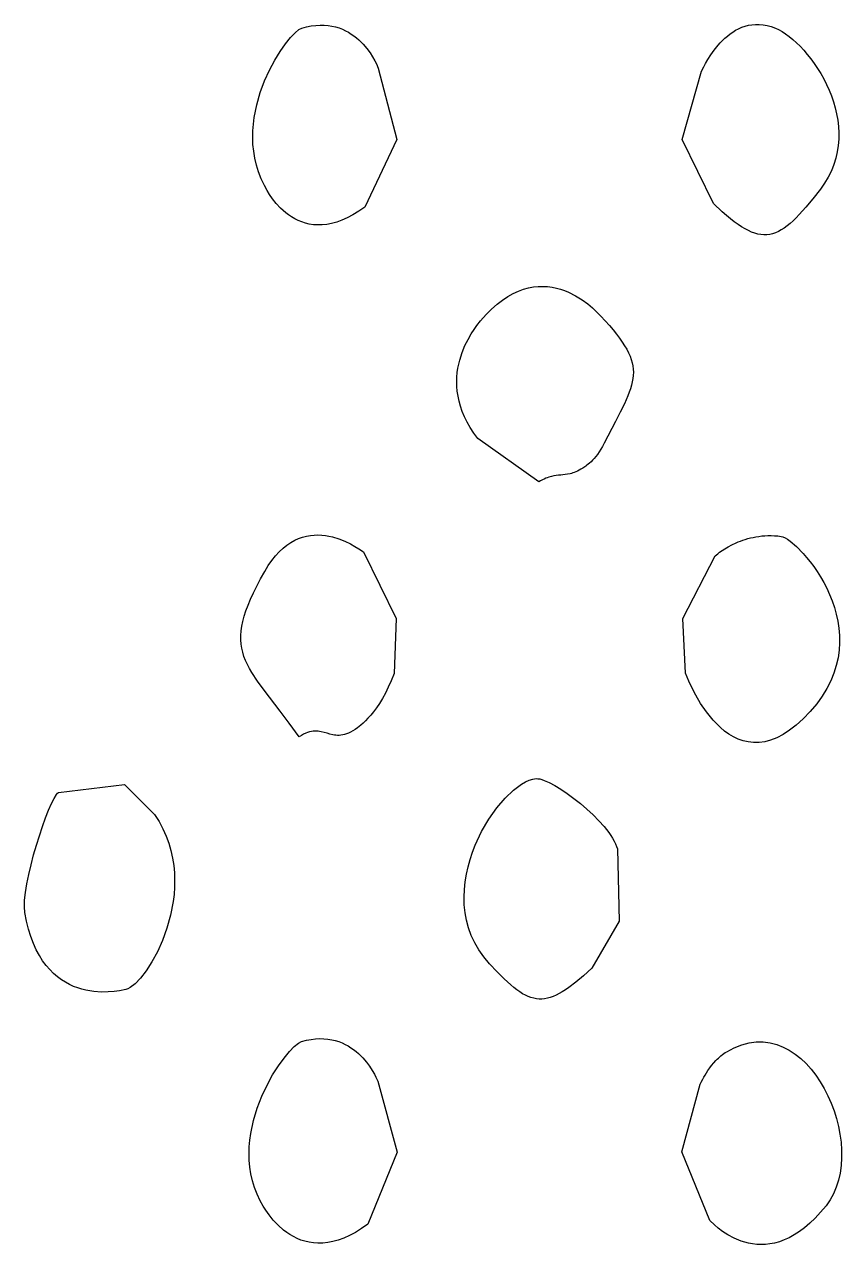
# Model space of a CAD drawing. Header units: millimetres. Extents: x 73 to 173, y -160 to -92.
# Drawn here: x 159.262 to 159.93, y -140.313 to -139.316 of the extents above; entities that cross this region are included whole.
import ezdxf

# ---------------------------------------------------------------- set-up
doc = ezdxf.new("R2010")
doc.units = ezdxf.units.MM
doc.layers.add('F.Silkscreen', color=41, linetype='CONTINUOUS', true_color=0xf2eda1)

msp = doc.modelspace()

# ---------------------------------------------------------------- linework, layer by layer
at = {"layer": 'F.Silkscreen', "linetype": 'CONTINUOUS'}
for p, q in [((159.488708, -139.318807), (159.492687, -139.317786)), ((159.492687, -139.317786), (159.496519, -139.317055)), ((159.496519, -139.317055), (159.500193, -139.316589)), ((159.500193, -139.316589), (159.503729, -139.316407)), ((159.503729, -139.316407), (159.507119, -139.316451)), ((159.507119, -139.316451), (159.510366, -139.316735)), ((159.510366, -139.316735), (159.513468, -139.317216)), ((159.513468, -139.317216), (159.516434, -139.317904)), ((159.848225, -139.318218), (159.850879, -139.317294)), ((159.850879, -139.317294), (159.853646, -139.316567)), ((159.853646, -139.316567), (159.856481, -139.316075)), ((159.856481, -139.316075), (159.859434, -139.315826)), ((159.859434, -139.315826), (159.862486, -139.315831)), ((159.862486, -139.315831), (159.865632, -139.316122)), ((159.865632, -139.316122), (159.868876, -139.316709)), ((159.868876, -139.316709), (159.872211, -139.317617)), ((159.872211, -139.317617), (159.875656, -139.318857)), ((159.475571, -139.331789), (159.479679, -139.32666)), ((159.479679, -139.32666), (159.483361, -139.322721)), ((159.483361, -139.322721), (159.486429, -139.320071)), ((159.486429, -139.320071), (159.488708, -139.318807)), ((159.516434, -139.317904), (159.519256, -139.318759)), ((159.519256, -139.318759), (159.521955, -139.319786)), ((159.521955, -139.319786), (159.524515, -139.320968)), ((159.524515, -139.320968), (159.52695, -139.322264)), ((159.52695, -139.322264), (159.529248, -139.32369)), ((159.529248, -139.32369), (159.531428, -139.325216)), ((159.531428, -139.325216), (159.53347, -139.326825)), ((159.53347, -139.326825), (159.535402, -139.328495)), ((159.832468, -139.328942), (159.834414, -139.327085)), ((159.834414, -139.327085), (159.836472, -139.32531)), ((159.836472, -139.32531), (159.838615, -139.32363)), ((159.838615, -139.32363), (159.840869, -139.32206)), ((159.840869, -139.32206), (159.843223, -139.320621)), ((159.843223, -139.320621), (159.845671, -139.319338)), ((159.845671, -139.319338), (159.848225, -139.318218)), ((159.875656, -139.318857), (159.878338, -139.320094)), ((159.878338, -139.320094), (159.88112, -139.321646)), ((159.88112, -139.321646), (159.883998, -139.323501)), ((159.883998, -139.323501), (159.886918, -139.325655)), ((159.886918, -139.325655), (159.889889, -139.328089)), ((159.471216, -139.337993), (159.475571, -139.331789)), ((159.535402, -139.328495), (159.538902, -139.331982)), ((159.538902, -139.331982), (159.541938, -139.335549)), ((159.541938, -139.335549), (159.544523, -139.339064)), ((159.822946, -139.340682), (159.825697, -139.336774)), ((159.825697, -139.336774), (159.828882, -139.332818)), ((159.828882, -139.332818), (159.830624, -139.330855)), ((159.830624, -139.330855), (159.832468, -139.328942)), ((159.889889, -139.328089), (159.89288, -139.330778)), ((159.89288, -139.330778), (159.895881, -139.333737)), ((159.895881, -139.333737), (159.89884, -139.33693)), ((159.89884, -139.33693), (159.901775, -139.340345)), ((159.462464, -139.353216), (159.466784, -139.345163)), ((159.466784, -139.345163), (159.471216, -139.337993)), ((159.544523, -139.339064), (159.546678, -139.342412)), ((159.546678, -139.342412), (159.548424, -139.34545)), ((159.548424, -139.34545), (159.549761, -139.348062)), ((159.817163, -139.350563), (159.818671, -139.347721)), ((159.818671, -139.347721), (159.820598, -139.34438)), ((159.820598, -139.34438), (159.822946, -139.340682)), ((159.901775, -139.340345), (159.904649, -139.343966)), ((159.904649, -139.343966), (159.90744, -139.3478)), ((159.458444, -139.362026), (159.462464, -139.353216)), ((159.549761, -139.348062), (159.551315, -139.351467)), ((159.551315, -139.351467), (159.566362, -139.4098)), ((159.79951, -139.409849), (159.815429, -139.354153)), ((159.815429, -139.354153), (159.817163, -139.350563)), ((159.90744, -139.3478), (159.910133, -139.351811)), ((159.910133, -139.351811), (159.912705, -139.355997)), ((159.912705, -139.355997), (159.915142, -139.36034)), ((159.454879, -139.371502), (159.458444, -139.362026)), ((159.915142, -139.36034), (159.917424, -139.364838)), ((159.917424, -139.364838), (159.919524, -139.369456)), ((159.451973, -139.381526), (159.454879, -139.371502)), ((159.919524, -139.369456), (159.921421, -139.3742)), ((159.921421, -139.3742), (159.923096, -139.379043)), ((159.449896, -139.392007), (159.451973, -139.381526)), ((159.923096, -139.379043), (159.924534, -139.383985)), ((159.924534, -139.383985), (159.925719, -139.389001)), ((159.448821, -139.402842), (159.449231, -139.39739)), ((159.449231, -139.39739), (159.449896, -139.392007)), ((159.925719, -139.389001), (159.926627, -139.39408)), ((159.926627, -139.39408), (159.927229, -139.399214)), ((159.448721, -139.408349), (159.448821, -139.402842)), ((159.927229, -139.399214), (159.927508, -139.404383)), ((159.927508, -139.404383), (159.927448, -139.409581)), ((159.44894, -139.413909), (159.448721, -139.408349)), ((159.449501, -139.419498), (159.44894, -139.413909)), ((159.566362, -139.4098), (159.540212, -139.4651)), ((159.825117, -139.462089), (159.79951, -139.409849)), ((159.92704, -139.414776), (159.926248, -139.419988)), ((159.927448, -139.409581), (159.92704, -139.414776)), ((159.45043, -139.425116), (159.449501, -139.419498)), ((159.451743, -139.430739), (159.45043, -139.425116)), ((159.925056, -139.425173), (159.923438, -139.430328)), ((159.926248, -139.419988), (159.925056, -139.425173)), ((159.453464, -139.43636), (159.451743, -139.430739)), ((159.455626, -139.441961), (159.453464, -139.43636)), ((159.921396, -139.435441), (159.918883, -139.440499)), ((159.923438, -139.430328), (159.921396, -139.435441)), ((159.458229, -139.447534), (159.455626, -139.441961)), ((159.915891, -139.445487), (159.912416, -139.450406)), ((159.918883, -139.440499), (159.915891, -139.445487)), ((159.460459, -139.45158), (159.458229, -139.447534)), ((159.462383, -139.45468), (159.460459, -139.45158)), ((159.464871, -139.45824), (159.462383, -139.45468)), ((159.912416, -139.450406), (159.906287, -139.458216)), ((159.467909, -139.462054), (159.464871, -139.45824)), ((159.471521, -139.465934), (159.467909, -139.462054)), ((159.475706, -139.46967), (159.471521, -139.465934)), ((159.540212, -139.4651), (159.535311, -139.468488)), ((159.832323, -139.468858), (159.825117, -139.462089)), ((159.900575, -139.465137), (159.895207, -139.471166)), ((159.906287, -139.458216), (159.900575, -139.465137)), ((159.478012, -139.471443), (159.475706, -139.46967)), ((159.480477, -139.473097), (159.478012, -139.471443)), ((159.48307, -139.474624), (159.480477, -139.473097)), ((159.485821, -139.475987), (159.48307, -139.474624)), ((159.488722, -139.477178), (159.485821, -139.475987)), ((159.491757, -139.478163), (159.488722, -139.477178)), ((159.517315, -139.477266), (159.513207, -139.478398)), ((159.521579, -139.475729), (159.517315, -139.477266)), ((159.526005, -139.473777), (159.521579, -139.475729)), ((159.530579, -139.471371), (159.526005, -139.473777)), ((159.535311, -139.468488), (159.530579, -139.471371)), ((159.83572, -139.471846), (159.832323, -139.468858)), ((159.838984, -139.474564), (159.83572, -139.471846)), ((159.842122, -139.47704), (159.838984, -139.474564)), ((159.84515, -139.479239), (159.842122, -139.47704)), ((159.890109, -139.47627), (159.887651, -139.47848)), ((159.892631, -139.473829), (159.890109, -139.47627)), ((159.895207, -139.471166), (159.892631, -139.473829)), ((159.494955, -139.47892), (159.491757, -139.478163)), ((159.4983, -139.47942), (159.494955, -139.47892)), ((159.501804, -139.479647), (159.4983, -139.47942)), ((159.505446, -139.479564), (159.501804, -139.479647)), ((159.509253, -139.479155), (159.505446, -139.479564)), ((159.513207, -139.478398), (159.509253, -139.479155)), ((159.848068, -139.481193), (159.84515, -139.479239)), ((159.850898, -139.482886), (159.848068, -139.481193)), ((159.853646, -139.484319), (159.850898, -139.482886)), ((159.856295, -139.485503), (159.853646, -139.484319)), ((159.858888, -139.486431), (159.856295, -139.485503)), ((159.861411, -139.487106), (159.858888, -139.486431)), ((159.863892, -139.487541), (159.861411, -139.487106)), ((159.87343, -139.486807), (159.871087, -139.487357)), ((159.875785, -139.486013), (159.87343, -139.486807)), ((159.878117, -139.484974), (159.875785, -139.486013)), ((159.880466, -139.483713), (159.878117, -139.484974)), ((159.882828, -139.482207), (159.880466, -139.483713)), ((159.885213, -139.480462), (159.882828, -139.482207)), ((159.887651, -139.47848), (159.885213, -139.480462)), ((159.866319, -139.487718), (159.863892, -139.487541)), ((159.868715, -139.487665), (159.866319, -139.487718)), ((159.871087, -139.487357), (159.868715, -139.487665)), ((159.657161, -139.538105), (159.661478, -139.535685)), ((159.661478, -139.535685), (159.665743, -139.533722)), ((159.665743, -139.533722), (159.669931, -139.532188)), ((159.669931, -139.532188), (159.674043, -139.531063)), ((159.674043, -139.531063), (159.678073, -139.530308)), ((159.678073, -139.530308), (159.682017, -139.529907)), ((159.682017, -139.529907), (159.685865, -139.529833)), ((159.685865, -139.529833), (159.689625, -139.53005)), ((159.689625, -139.53005), (159.693263, -139.53053)), ((159.693263, -139.53053), (159.696793, -139.531246)), ((159.696793, -139.531246), (159.700197, -139.532188)), ((159.700197, -139.532188), (159.703486, -139.533317)), ((159.703486, -139.533317), (159.706635, -139.534598)), ((159.706635, -139.534598), (159.712508, -139.537535)), ((159.6439, -139.548403), (159.648362, -139.544436)), ((159.648362, -139.544436), (159.652784, -139.541023)), ((159.652784, -139.541023), (159.657161, -139.538105)), ((159.712508, -139.537535), (159.717776, -139.540785)), ((159.717776, -139.540785), (159.72237, -139.544138)), ((159.72237, -139.544138), (159.726268, -139.547351)), ((159.634858, -139.558043), (159.639384, -139.552922)), ((159.639384, -139.552922), (159.6439, -139.548403)), ((159.726268, -139.547351), (159.729397, -139.55023)), ((159.729397, -139.55023), (159.73315, -139.554098)), ((159.73315, -139.554098), (159.740082, -139.56184)), ((159.627159, -139.568709), (159.629616, -139.564931)), ((159.629616, -139.564931), (159.631809, -139.561867)), ((159.631809, -139.561867), (159.634858, -139.558043)), ((159.740082, -139.56184), (159.743117, -139.565431)), ((159.743117, -139.565431), (159.745871, -139.56886)), ((159.622086, -139.578217), (159.624598, -139.57315)), ((159.624598, -139.57315), (159.627159, -139.568709)), ((159.745871, -139.56886), (159.748354, -139.572141)), ((159.748354, -139.572141), (159.750571, -139.575288)), ((159.750571, -139.575288), (159.752527, -139.578315)), ((159.617817, -139.590067), (159.619774, -139.58387)), ((159.619774, -139.58387), (159.622086, -139.578217)), ((159.752527, -139.578315), (159.754243, -139.581237)), ((159.754243, -139.581237), (159.755699, -139.584068)), ((159.755699, -139.584068), (159.75692, -139.58681)), ((159.75692, -139.58681), (159.757911, -139.589511)), ((159.615844, -139.60029), (159.616342, -139.596761)), ((159.616342, -139.596761), (159.617817, -139.590067)), ((159.757911, -139.589511), (159.758671, -139.59216)), ((159.758671, -139.59216), (159.759205, -139.594778)), ((159.759205, -139.594778), (159.759535, -139.597377)), ((159.615407, -139.607655), (159.615515, -139.603928)), ((159.615515, -139.603928), (159.615844, -139.60029)), ((159.759284, -139.605217), (159.75881, -139.607886)), ((159.759566, -139.602583), (159.759284, -139.605217)), ((159.759535, -139.597377), (159.759645, -139.599969)), ((159.759645, -139.599969), (159.759566, -139.602583)), ((159.6155, -139.611497), (159.615407, -139.607655)), ((159.615835, -139.615424), (159.6155, -139.611497)), ((159.616422, -139.619446), (159.615835, -139.615424)), ((159.756329, -139.616326), (159.755159, -139.619314)), ((159.757324, -139.613431), (159.756329, -139.616326)), ((159.75816, -139.610628), (159.757324, -139.613431)), ((159.75881, -139.607886), (159.75816, -139.610628)), ((159.617281, -139.62354), (159.616422, -139.619446)), ((159.618431, -139.627725), (159.617281, -139.62354)), ((159.75236, -139.625658), (159.748983, -139.632576)), ((159.755159, -139.619314), (159.75236, -139.625658)), ((159.619904, -139.631984), (159.618431, -139.627725)), ((159.621701, -139.636287), (159.619904, -139.631984)), ((159.62385, -139.640673), (159.621701, -139.636287)), ((159.748983, -139.632576), (159.745081, -139.640203)), ((159.626366, -139.645116), (159.62385, -139.640673)), ((159.629268, -139.649612), (159.626366, -139.645116)), ((159.745081, -139.640203), (159.735872, -139.657991)), ((159.632567, -139.65415), (159.629268, -139.649612)), ((159.682433, -139.689496), (159.632567, -139.65415)), ((159.731722, -139.665069), (159.730332, -139.667035)), ((159.733111, -139.662918), (159.731722, -139.665069)), ((159.734513, -139.660557), (159.733111, -139.662918)), ((159.735872, -139.657991), (159.734513, -139.660557)), ((159.721745, -139.675999), (159.720817, -139.676696)), ((159.722768, -139.67517), (159.721745, -139.675999)), ((159.723883, -139.674208), (159.722768, -139.67517)), ((159.725062, -139.6731), (159.723883, -139.674208)), ((159.726317, -139.671834), (159.725062, -139.6731)), ((159.727616, -139.670412), (159.726317, -139.671834)), ((159.728959, -139.668806), (159.727616, -139.670412)), ((159.730332, -139.667035), (159.728959, -139.668806)), ((159.688063, -139.686609), (159.686759, -139.687187)), ((159.689304, -139.686109), (159.688063, -139.686609)), ((159.690491, -139.685671), (159.689304, -139.686109)), ((159.691616, -139.685313), (159.690491, -139.685671)), ((159.692705, -139.68502), (159.691616, -139.685313)), ((159.694755, -139.684565), (159.692705, -139.68502)), ((159.696677, -139.684275), (159.694755, -139.684565)), ((159.698522, -139.684086), (159.696677, -139.684275)), ((159.700325, -139.683958), (159.698522, -139.684086)), ((159.702135, -139.683821), (159.700325, -139.683958)), ((159.703987, -139.683631), (159.702135, -139.683821)), ((159.705913, -139.683339), (159.703987, -139.683631)), ((159.707971, -139.682878), (159.705913, -139.683339)), ((159.709066, -139.682567), (159.707971, -139.682878)), ((159.7102, -139.682201), (159.709066, -139.682567)), ((159.711388, -139.681772), (159.7102, -139.682201)), ((159.712634, -139.681258), (159.711388, -139.681772)), ((159.713945, -139.680671), (159.712634, -139.681258)), ((159.715324, -139.679987), (159.713945, -139.680671)), ((159.716776, -139.67922), (159.715324, -139.679987)), ((159.718302, -139.678346), (159.716776, -139.67922)), ((159.719295, -139.677741), (159.718302, -139.678346)), ((159.720817, -139.676696), (159.719295, -139.677741)), ((159.68394, -139.688631), (159.682433, -139.689496)), ((159.685379, -139.687857), (159.68394, -139.688631)), ((159.686759, -139.687187), (159.685379, -139.687857)), ((159.483019, -139.737224), (159.486226, -139.73578)), ((159.486226, -139.73578), (159.489438, -139.734648)), ((159.489438, -139.734648), (159.492615, -139.733812)), ((159.492615, -139.733812), (159.495799, -139.733245)), ((159.495799, -139.733245), (159.498938, -139.732945)), ((159.498938, -139.732945), (159.502039, -139.732867)), ((159.502039, -139.732867), (159.505086, -139.732998)), ((159.505086, -139.732998), (159.508062, -139.733316)), ((159.508062, -139.733316), (159.510972, -139.7338)), ((159.510972, -139.7338), (159.513807, -139.734436)), ((159.513807, -139.734436), (159.519173, -139.73605)), ((159.519173, -139.73605), (159.524094, -139.738006)), ((159.851098, -139.736522), (159.853175, -139.735903)), ((159.853175, -139.735903), (159.855321, -139.735345)), ((159.855321, -139.735345), (159.857548, -139.734838)), ((159.857548, -139.734838), (159.859833, -139.734403)), ((159.859833, -139.734403), (159.862191, -139.734037)), ((159.862191, -139.734037), (159.864591, -139.733739)), ((159.864591, -139.733739), (159.867078, -139.733539)), ((159.867078, -139.733539), (159.869619, -139.733427)), ((159.869619, -139.733427), (159.872225, -139.733423)), ((159.872225, -139.733423), (159.874879, -139.733516)), ((159.874879, -139.733516), (159.8776, -139.73372)), ((159.8776, -139.73372), (159.880373, -139.734043)), ((159.880373, -139.734043), (159.881829, -139.734434)), ((159.881829, -139.734434), (159.883567, -139.735235)), ((159.883567, -139.735235), (159.885575, -139.736435)), ((159.885575, -139.736435), (159.887814, -139.738022)), ((159.470377, -139.746591), (159.473485, -139.74367)), ((159.473485, -139.74367), (159.476638, -139.741143)), ((159.476638, -139.741143), (159.479821, -139.739005)), ((159.479821, -139.739005), (159.483019, -139.737224)), ((159.524094, -139.738006), (159.528482, -139.740115)), ((159.528482, -139.740115), (159.532265, -139.742213)), ((159.532265, -139.742213), (159.535336, -139.744142)), ((159.535336, -139.744142), (159.53909, -139.746749)), ((159.830168, -139.747068), (159.832155, -139.745684)), ((159.832155, -139.745684), (159.8345, -139.744166)), ((159.8345, -139.744166), (159.837176, -139.742584)), ((159.837176, -139.742584), (159.840186, -139.740964)), ((159.840186, -139.740964), (159.843514, -139.739389)), ((159.843514, -139.739389), (159.845301, -139.738627)), ((159.845301, -139.738627), (159.84715, -139.737889)), ((159.84715, -139.737889), (159.849092, -139.737186)), ((159.849092, -139.737186), (159.851098, -139.736522)), ((159.887814, -139.738022), (159.892834, -139.742283)), ((159.892834, -139.742283), (159.898345, -139.747908)), ((159.461376, -139.757971), (159.464313, -139.753722)), ((159.464313, -139.753722), (159.467318, -139.749938)), ((159.467318, -139.749938), (159.470377, -139.746591)), ((159.53909, -139.746749), (159.565966, -139.801025)), ((159.79995, -139.801025), (159.826481, -139.749963)), ((159.826481, -139.749963), (159.828566, -139.748281)), ((159.828566, -139.748281), (159.830168, -139.747068)), ((159.898345, -139.747908), (159.901211, -139.751186)), ((159.901211, -139.751186), (159.904098, -139.754747)), ((159.904098, -139.754747), (159.906963, -139.758606)), ((159.455129, -139.768856), (159.458516, -139.762714)), ((159.458516, -139.762714), (159.461376, -139.757971)), ((159.906963, -139.758606), (159.909797, -139.762714)), ((159.909797, -139.762714), (159.912535, -139.767081)), ((159.449366, -139.780136), (159.452083, -139.774661)), ((159.452083, -139.774661), (159.455129, -139.768856)), ((159.912535, -139.767081), (159.915172, -139.77167)), ((159.915172, -139.77167), (159.917657, -139.776481)), ((159.444914, -139.790203), (159.446979, -139.785311)), ((159.446979, -139.785311), (159.449366, -139.780136)), ((159.917657, -139.776481), (159.919952, -139.781503)), ((159.919952, -139.781503), (159.922042, -139.786706)), ((159.441727, -139.799262), (159.443174, -139.794853)), ((159.443174, -139.794853), (159.444914, -139.790203)), ((159.922042, -139.786706), (159.923875, -139.792087)), ((159.923875, -139.792087), (159.925427, -139.797623)), ((159.43975, -139.807461), (159.440594, -139.803457)), ((159.440594, -139.803457), (159.441727, -139.799262)), ((159.565966, -139.801025), (159.564168, -139.846114)), ((159.802135, -139.84577), (159.79995, -139.801025)), ((159.925427, -139.797623), (159.926665, -139.803303)), ((159.926665, -139.803303), (159.927541, -139.809099)), ((159.438932, -139.814995), (159.439203, -139.811298)), ((159.438932, -139.818565), (159.438932, -139.814995)), ((159.439203, -139.811298), (159.43975, -139.807461)), ((159.927541, -139.809099), (159.928033, -139.815022)), ((159.928033, -139.815022), (159.92811, -139.821045)), ((159.439208, -139.82203), (159.438932, -139.818565)), ((159.439743, -139.825419), (159.439208, -139.82203)), ((159.440531, -139.828745), (159.439743, -139.825419)), ((159.92811, -139.821045), (159.927723, -139.827142)), ((159.441577, -139.832046), (159.440531, -139.828745)), ((159.44286, -139.835326), (159.441577, -139.832046)), ((159.444377, -139.83861), (159.44286, -139.835326)), ((159.926852, -139.833306), (159.925463, -139.839533)), ((159.927723, -139.827142), (159.926852, -139.833306)), ((159.446122, -139.841934), (159.444377, -139.83861)), ((159.448086, -139.845298), (159.446122, -139.841934)), ((159.452666, -139.852287), (159.448086, -139.845298)), ((159.564168, -139.846114), (159.561863, -139.851936)), ((159.804854, -139.852235), (159.802135, -139.84577)), ((159.923509, -139.845792), (159.92096, -139.852068)), ((159.925463, -139.839533), (159.923509, -139.845792)), ((159.458061, -139.859756), (159.452666, -139.852287)), ((159.561863, -139.851936), (159.559481, -139.857263)), ((159.807359, -139.857538), (159.804854, -139.852235)), ((159.92096, -139.852068), (159.917788, -139.858363)), ((159.471059, -139.876805), (159.458061, -139.859756)), ((159.557065, -139.862131), (159.554607, -139.866557)), ((159.559481, -139.857263), (159.557065, -139.862131)), ((159.810607, -139.863728), (159.807359, -139.857538)), ((159.814602, -139.870454), (159.810607, -139.863728)), ((159.913955, -139.864642), (159.90944, -139.870902)), ((159.917788, -139.858363), (159.913955, -139.864642)), ((159.549743, -139.874134), (159.547377, -139.877327)), ((159.552164, -139.870553), (159.549743, -139.874134)), ((159.554607, -139.866557), (159.552164, -139.870553)), ((159.819312, -139.877362), (159.814602, -139.870454)), ((159.90944, -139.870902), (159.904185, -139.87712)), ((159.478566, -139.886744), (159.471059, -139.876805)), ((159.540813, -139.884777), (159.538881, -139.886603)), ((159.542883, -139.88263), (159.540813, -139.884777)), ((159.545081, -139.880158), (159.542883, -139.88263)), ((159.547377, -139.877327), (159.545081, -139.880158)), ((159.824751, -139.884094), (159.819312, -139.877362)), ((159.827736, -139.88727), (159.824751, -139.884094)), ((159.898398, -139.883117), (159.892773, -139.888216)), ((159.904185, -139.87712), (159.898398, -139.883117)), ((159.486657, -139.897868), (159.478566, -139.886744)), ((159.490286, -139.895726), (159.488515, -139.896696)), ((159.49198, -139.894924), (159.490286, -139.895726)), ((159.493597, -139.894292), (159.49198, -139.894924)), ((159.495144, -139.893807), (159.493597, -139.894292)), ((159.496643, -139.89346), (159.495144, -139.893807)), ((159.498072, -139.893239), (159.496643, -139.89346)), ((159.499457, -139.893146), (159.498072, -139.893239)), ((159.500802, -139.893138), (159.499457, -139.893146)), ((159.502093, -139.893216), (159.500802, -139.893138)), ((159.50336, -139.893385), (159.502093, -139.893216)), ((159.504605, -139.893605), (159.50336, -139.893385)), ((159.507022, -139.894189), (159.504605, -139.893605)), ((159.509402, -139.894874), (159.507022, -139.894189)), ((159.511772, -139.895559), (159.509402, -139.894874)), ((159.514195, -139.896142), (159.511772, -139.895559)), ((159.523717, -139.895895), (159.522206, -139.896246)), ((159.525278, -139.895398), (159.523717, -139.895895)), ((159.526905, -139.894754), (159.525278, -139.895398)), ((159.528622, -139.893951), (159.526905, -139.894754)), ((159.530409, -139.892964), (159.528622, -139.893951)), ((159.532276, -139.891782), (159.530409, -139.892964)), ((159.534219, -139.890433), (159.532276, -139.891782)), ((159.53713, -139.888148), (159.534219, -139.890433)), ((159.538881, -139.886603), (159.53713, -139.888148)), ((159.830884, -139.890272), (159.827736, -139.88727)), ((159.83422, -139.893056), (159.830884, -139.890272)), ((159.837725, -139.895559), (159.83422, -139.893056)), ((159.841398, -139.897754), (159.837725, -139.895559)), ((159.881981, -139.895889), (159.876817, -139.898545)), ((159.887297, -139.89245), (159.881981, -139.895889)), ((159.892773, -139.888216), (159.887297, -139.89245)), ((159.488515, -139.896696), (159.486657, -139.897868)), ((159.515449, -139.896363), (159.514195, -139.896142)), ((159.516722, -139.89652), (159.515449, -139.896363)), ((159.518028, -139.896593), (159.516722, -139.89652)), ((159.519376, -139.896584), (159.518028, -139.896593)), ((159.520766, -139.896472), (159.519376, -139.896584)), ((159.522206, -139.896246), (159.520766, -139.896472)), ((159.845244, -139.899582), (159.841398, -139.897754)), ((159.84927, -139.901006), (159.845244, -139.899582)), ((159.853447, -139.901987), (159.84927, -139.901006)), ((159.857792, -139.902465), (159.853447, -139.901987)), ((159.862305, -139.902403), (159.857792, -139.902465)), ((159.866987, -139.901772), (159.862305, -139.902403)), ((159.871822, -139.900494), (159.866987, -139.901772)), ((159.876817, -139.898545), (159.871822, -139.900494)), ((159.668339, -139.936459), (159.671539, -139.934614)), ((159.671539, -139.934614), (159.674629, -139.933236)), ((159.674629, -139.933236), (159.677566, -139.932339)), ((159.677566, -139.932339), (159.680327, -139.931949)), ((159.680327, -139.931949), (159.68168, -139.93199)), ((159.68168, -139.93199), (159.683208, -139.932244)), ((159.683208, -139.932244), (159.684919, -139.932701)), ((159.684919, -139.932701), (159.686779, -139.933347)), ((159.686779, -139.933347), (159.690928, -139.935157)), ((159.690928, -139.935157), (159.695534, -139.937603)), ((159.286475, -139.948043), (159.288398, -139.944943)), ((159.288398, -139.944943), (159.289256, -139.943907)), ((159.289256, -139.943907), (159.290024, -139.943238)), ((159.290024, -139.943238), (159.343866, -139.93676)), ((159.343866, -139.93676), (159.368599, -139.961301)), ((159.654848, -139.947989), (159.661667, -139.941437)), ((159.661667, -139.941437), (159.668339, -139.936459)), ((159.695534, -139.937603), (159.700501, -139.940619)), ((159.700501, -139.940619), (159.705703, -139.944126)), ((159.705703, -139.944126), (159.711041, -139.948043)), ((159.281965, -139.957746), (159.284308, -139.952372)), ((159.284308, -139.952372), (159.286475, -139.948043)), ((159.64811, -139.955922), (159.654848, -139.947989)), ((159.711041, -139.948043), (159.716397, -139.952303)), ((159.716397, -139.952303), (159.721665, -139.956815)), ((159.276997, -139.970959), (159.279506, -139.964004)), ((159.279506, -139.964004), (159.281965, -139.957746)), ((159.368599, -139.961301), (159.372217, -139.967057)), ((159.635727, -139.975244), (159.641657, -139.965063)), ((159.641657, -139.965063), (159.64811, -139.955922)), ((159.721665, -139.956815), (159.726727, -139.961512)), ((159.726727, -139.961512), (159.731469, -139.966322)), ((159.272059, -139.986291), (159.276997, -139.970959)), ((159.372217, -139.967057), (159.375334, -139.972911)), ((159.375334, -139.972911), (159.377973, -139.978827)), ((159.630528, -139.986259), (159.635727, -139.975244)), ((159.731469, -139.966322), (159.735794, -139.971174)), ((159.735794, -139.971174), (159.739571, -139.975961)), ((159.377973, -139.978827), (159.380148, -139.984793)), ((159.380148, -139.984793), (159.381894, -139.990783)), ((159.739571, -139.975961), (159.741231, -139.97833)), ((159.741231, -139.97833), (159.742712, -139.98064)), ((159.742712, -139.98064), (159.743996, -139.98292)), ((159.743996, -139.98292), (159.745085, -139.985125)), ((159.745085, -139.985125), (159.745951, -139.987278)), ((159.267657, -140.002377), (159.269761, -139.99433)), ((159.269761, -139.99433), (159.272059, -139.986291)), ((159.381894, -139.990783), (159.38322, -139.9968)), ((159.626292, -139.997939), (159.628277, -139.992027)), ((159.628277, -139.992027), (159.630528, -139.986259)), ((159.745951, -139.987278), (159.746585, -139.989348)), ((159.746585, -139.989348), (159.748193, -140.048253)), ((159.265802, -140.010271), (159.267657, -140.002377)), ((159.38322, -139.9968), (159.384159, -140.002822)), ((159.384159, -140.002822), (159.384727, -140.008816)), ((159.623235, -140.010111), (159.624604, -140.003976)), ((159.624604, -140.003976), (159.626292, -139.997939)), ((159.264271, -140.01783), (159.265802, -140.010271)), ((159.384727, -140.008816), (159.384952, -140.014782)), ((159.384952, -140.014782), (159.384844, -140.020703)), ((159.622224, -140.016318), (159.623235, -140.010111)), ((159.262407, -140.031264), (159.263114, -140.024884)), ((159.263114, -140.024884), (159.264271, -140.01783)), ((159.384844, -140.020703), (159.384443, -140.026549)), ((159.621358, -140.028864), (159.62159, -140.022577)), ((159.62159, -140.022577), (159.622224, -140.016318)), ((159.2622, -140.036786), (159.262407, -140.031264)), ((159.383755, -140.032316), (159.381628, -140.043524)), ((159.384443, -140.026549), (159.383755, -140.032316)), ((159.621556, -140.03516), (159.621358, -140.028864)), ((159.622213, -140.041448), (159.621556, -140.03516)), ((159.262569, -140.041286), (159.2622, -140.036786)), ((159.26395, -140.048392), (159.262569, -140.041286)), ((159.381628, -140.043524), (159.378653, -140.0542)), ((159.623371, -140.0477), (159.622213, -140.041448)), ((159.265591, -140.054961), (159.26395, -140.048392)), ((159.267486, -140.061039), (159.265591, -140.054961)), ((159.378653, -140.0542), (159.374986, -140.064206)), ((159.625045, -140.053889), (159.623371, -140.0477)), ((159.627252, -140.05998), (159.625045, -140.053889)), ((159.748193, -140.048253), (159.725747, -140.086913)), ((159.269598, -140.066629), (159.267486, -140.061039)), ((159.374986, -140.064206), (159.370822, -140.073397)), ((159.630042, -140.065984), (159.627252, -140.05998)), ((159.271917, -140.071746), (159.269598, -140.066629)), ((159.274426, -140.076427), (159.271917, -140.071746)), ((159.370822, -140.073397), (159.366318, -140.081665)), ((159.633427, -140.07185), (159.630042, -140.065984)), ((159.637441, -140.07757), (159.633427, -140.07185)), ((159.277109, -140.080687), (159.274426, -140.076427)), ((159.279942, -140.084522), (159.277109, -140.080687)), ((159.2829, -140.087979), (159.279942, -140.084522)), ((159.366318, -140.081665), (159.361676, -140.088853)), ((159.642114, -140.083112), (159.637441, -140.07757)), ((159.648357, -140.08975), (159.642114, -140.083112)), ((159.285986, -140.091067), (159.2829, -140.087979)), ((159.289148, -140.093808), (159.285986, -140.091067)), ((159.292396, -140.096212), (159.289148, -140.093808)), ((159.357067, -140.094839), (159.352643, -140.099472)), ((159.361676, -140.088853), (159.357067, -140.094839)), ((159.654117, -140.095527), (159.648357, -140.08975)), ((159.718925, -140.092913), (159.712651, -140.098101)), ((159.725747, -140.086913), (159.718925, -140.092913)), ((159.295715, -140.098305), (159.292396, -140.096212)), ((159.299053, -140.100105), (159.295715, -140.098305)), ((159.302431, -140.101624), (159.299053, -140.100105)), ((159.305803, -140.102905), (159.302431, -140.101624)), ((159.309158, -140.103933), (159.305803, -140.102905)), ((159.312489, -140.104752), (159.309158, -140.103933)), ((159.315761, -140.105379), (159.312489, -140.104752)), ((159.339806, -140.105238), (159.335655, -140.105801)), ((159.345132, -140.104191), (159.339806, -140.105238)), ((159.346793, -140.103629), (159.345132, -140.104191)), ((159.348611, -140.102644), (159.346793, -140.103629)), ((159.352643, -140.099472), (159.348611, -140.102644)), ((159.659463, -140.100418), (159.654117, -140.095527)), ((159.662005, -140.102547), (159.659463, -140.100418)), ((159.664467, -140.104451), (159.662005, -140.102547)), ((159.666876, -140.106135), (159.664467, -140.104451)), ((159.704141, -140.104365), (159.701505, -140.106053)), ((159.706869, -140.102486), (159.704141, -140.104365)), ((159.712651, -140.098101), (159.706869, -140.102486)), ((159.318965, -140.105824), (159.315761, -140.105379)), ((159.325076, -140.106252), (159.318965, -140.105824)), ((159.330696, -140.106195), (159.325076, -140.106252)), ((159.335655, -140.105801), (159.330696, -140.106195)), ((159.669227, -140.107614), (159.666876, -140.106135)), ((159.671528, -140.108874), (159.669227, -140.107614)), ((159.6738, -140.109924), (159.671528, -140.108874)), ((159.676029, -140.110759), (159.6738, -140.109924)), ((159.678245, -140.111382), (159.676029, -140.110759)), ((159.680461, -140.111794), (159.678245, -140.111382)), ((159.682671, -140.111989), (159.680461, -140.111794)), ((159.684896, -140.111982), (159.682671, -140.111989)), ((159.68714, -140.111756), (159.684896, -140.111982)), ((159.689412, -140.111327), (159.68714, -140.111756)), ((159.691709, -140.110688), (159.689412, -140.111327)), ((159.694066, -140.109843), (159.691709, -140.110688)), ((159.696479, -140.108777), (159.694066, -140.109843)), ((159.698948, -140.107522), (159.696479, -140.108777)), ((159.701505, -140.106053), (159.698948, -140.107522)), ((159.4926, -140.145619), (159.496402, -140.144932)), ((159.496402, -140.144932), (159.500049, -140.144525)), ((159.500049, -140.144525), (159.503554, -140.144361)), ((159.503554, -140.144361), (159.506921, -140.144433)), ((159.506921, -140.144433), (159.510143, -140.144729)), ((159.510143, -140.144729), (159.513225, -140.14524)), ((159.474289, -140.160192), (159.478693, -140.154862)), ((159.478693, -140.154862), (159.482672, -140.15074)), ((159.482672, -140.15074), (159.486054, -140.14795)), ((159.486054, -140.14795), (159.488655, -140.146591)), ((159.488655, -140.146591), (159.4926, -140.145619)), ((159.513225, -140.14524), (159.516175, -140.145933)), ((159.516175, -140.145933), (159.518988, -140.146811)), ((159.518988, -140.146811), (159.521666, -140.147838)), ((159.521666, -140.147838), (159.524214, -140.149015)), ((159.524214, -140.149015), (159.526637, -140.150312)), ((159.526637, -140.150312), (159.528929, -140.151738)), ((159.528929, -140.151738), (159.531095, -140.153242)), ((159.531095, -140.153242), (159.533141, -140.154836)), ((159.533141, -140.154836), (159.535057, -140.156495)), ((159.834707, -140.155771), (159.835926, -140.155017)), ((159.835926, -140.155017), (159.842118, -140.151748)), ((159.842118, -140.151748), (159.848201, -140.149363)), ((159.848201, -140.149363), (159.854194, -140.147806)), ((159.854194, -140.147806), (159.860045, -140.147058)), ((159.860045, -140.147058), (159.865775, -140.147069)), ((159.865775, -140.147069), (159.871338, -140.147779)), ((159.871338, -140.147779), (159.876749, -140.149174)), ((159.876749, -140.149174), (159.881979, -140.151196)), ((159.881979, -140.151196), (159.887016, -140.153815)), ((159.887016, -140.153815), (159.891837, -140.156972)), ((159.46966, -140.166631), (159.474289, -140.160192)), ((159.535057, -140.156495), (159.538544, -140.159955)), ((159.538544, -140.159955), (159.54158, -140.163478)), ((159.54158, -140.163478), (159.544174, -140.16696)), ((159.823597, -140.166197), (159.825308, -140.164151)), ((159.825308, -140.164151), (159.827142, -140.162124)), ((159.827142, -140.162124), (159.828123, -140.161131)), ((159.828123, -140.161131), (159.829136, -140.16017)), ((159.829136, -140.16017), (159.830173, -140.159223)), ((159.830173, -140.159223), (159.831249, -140.158309)), ((159.831249, -140.158309), (159.832377, -140.157428)), ((159.832377, -140.157428), (159.833526, -140.156586)), ((159.833526, -140.156586), (159.834707, -140.155771)), ((159.891837, -140.156972), (159.896443, -140.160641)), ((159.896443, -140.160641), (159.900807, -140.164772)), ((159.900807, -140.164772), (159.904928, -140.169327)), ((159.46041, -140.182311), (159.464971, -140.174036)), ((159.464971, -140.174036), (159.46966, -140.166631)), ((159.544174, -140.16696), (159.546327, -140.170262)), ((159.546327, -140.170262), (159.548063, -140.173263)), ((159.548063, -140.173263), (159.549414, -140.175845)), ((159.817199, -140.175875), (159.818197, -140.174134)), ((159.818197, -140.174134), (159.819328, -140.172261)), ((159.819328, -140.172261), (159.820609, -140.170295)), ((159.820609, -140.170295), (159.822038, -140.168256)), ((159.822038, -140.168256), (159.823597, -140.166197)), ((159.904928, -140.169327), (159.908786, -140.17426)), ((159.908786, -140.17426), (159.912366, -140.179537)), ((159.456165, -140.191339), (159.46041, -140.182311)), ((159.549414, -140.175845), (159.550982, -140.179211)), ((159.550982, -140.179211), (159.566602, -140.23715)), ((159.799215, -140.236906), (159.814358, -140.181554)), ((159.814358, -140.181554), (159.81507, -140.180018)), ((159.81507, -140.180018), (159.816348, -140.177457)), ((159.816348, -140.177457), (159.817199, -140.175875)), ((159.912366, -140.179537), (159.915647, -140.185109)), ((159.452395, -140.201014), (159.456165, -140.191339)), ((159.915647, -140.185109), (159.918631, -140.190941)), ((159.918631, -140.190941), (159.921283, -140.196983)), ((159.449302, -140.211199), (159.452395, -140.201014)), ((159.921283, -140.196983), (159.923616, -140.203204)), ((159.923616, -140.203204), (159.925601, -140.209556)), ((159.447056, -140.221796), (159.449302, -140.211199)), ((159.925601, -140.209556), (159.927211, -140.215986)), ((159.446306, -140.227214), (159.447056, -140.221796)), ((159.927211, -140.215986), (159.928454, -140.222482)), ((159.928454, -140.222482), (159.929299, -140.22897)), ((159.445681, -140.238208), (159.445842, -140.232685)), ((159.445842, -140.232685), (159.446306, -140.227214)), ((159.929299, -140.22897), (159.92975, -140.235427)), ((159.445842, -140.243755), (159.445681, -140.238208)), ((159.446351, -140.249323), (159.445842, -140.243755)), ((159.566602, -140.23715), (159.542796, -140.295862)), ((159.822145, -140.293039), (159.799215, -140.236906)), ((159.929776, -140.24181), (159.929373, -140.248072)), ((159.92975, -140.235427), (159.929776, -140.24181)), ((159.447229, -140.254889), (159.446351, -140.249323)), ((159.928517, -140.254168), (159.927211, -140.260077)), ((159.929373, -140.248072), (159.928517, -140.254168)), ((159.448502, -140.260439), (159.447229, -140.254889)), ((159.450196, -140.265969), (159.448502, -140.260439)), ((159.927211, -140.260077), (159.925427, -140.265731)), ((159.452328, -140.271454), (159.450196, -140.265969)), ((159.454916, -140.276875), (159.452328, -140.271454)), ((159.923152, -140.271096), (159.92038, -140.276144)), ((159.925427, -140.265731), (159.923152, -140.271096)), ((159.457361, -140.281224), (159.454916, -140.276875)), ((159.459483, -140.284556), (159.457361, -140.281224)), ((159.462195, -140.288391), (159.459483, -140.284556)), ((159.917083, -140.280818), (159.912636, -140.286148)), ((159.92038, -140.276144), (159.917083, -140.280818)), ((159.465524, -140.292501), (159.462195, -140.288391)), ((159.469448, -140.296692), (159.465524, -140.292501)), ((159.825826, -140.296518), (159.822145, -140.293039)), ((159.908237, -140.290899), (159.903864, -140.295102)), ((159.912636, -140.286148), (159.908237, -140.290899)), ((159.473992, -140.300735), (159.469448, -140.296692)), ((159.47649, -140.302639), (159.473992, -140.300735)), ((159.479137, -140.304423), (159.47649, -140.302639)), ((159.481943, -140.306074), (159.479137, -140.304423)), ((159.532629, -140.302607), (159.527779, -140.305202)), ((159.53763, -140.299503), (159.532629, -140.302607)), ((159.542796, -140.295862), (159.53763, -140.299503)), ((159.828837, -140.299057), (159.825826, -140.296518)), ((159.832564, -140.301842), (159.828837, -140.299057)), ((159.836971, -140.304679), (159.832564, -140.301842)), ((159.895302, -140.301974), (159.891108, -140.304679)), ((159.899556, -140.298792), (159.895302, -140.301974)), ((159.903864, -140.295102), (159.899556, -140.298792)), ((159.484907, -140.307552), (159.481943, -140.306074)), ((159.488022, -140.308837), (159.484907, -140.307552)), ((159.491296, -140.309907), (159.488022, -140.308837)), ((159.494717, -140.31072), (159.491296, -140.309907)), ((159.4983, -140.311264), (159.494717, -140.31072)), ((159.502042, -140.31151), (159.4983, -140.311264)), ((159.505934, -140.311426), (159.502042, -140.31151)), ((159.509982, -140.310995), (159.505934, -140.311426)), ((159.514195, -140.310177), (159.509982, -140.310995)), ((159.518565, -140.308964), (159.514195, -140.310177)), ((159.523098, -140.307321), (159.518565, -140.308964)), ((159.527779, -140.305202), (159.523098, -140.307321)), ((159.842004, -140.307361), (159.836971, -140.304679)), ((159.847626, -140.309685), (159.842004, -140.307361)), ((159.850644, -140.310652), (159.847626, -140.309685)), ((159.853789, -140.311454), (159.850644, -140.310652)), ((159.857052, -140.312057), (159.853789, -140.311454)), ((159.860437, -140.312449), (159.857052, -140.312057)), ((159.86394, -140.312591), (159.860437, -140.312449)), ((159.867551, -140.31247), (159.86394, -140.312591)), ((159.871261, -140.312057), (159.867551, -140.31247)), ((159.875058, -140.311322), (159.871261, -140.312057)), ((159.878949, -140.310239), (159.875058, -140.311322)), ((159.882919, -140.308799), (159.878949, -140.310239)), ((159.886979, -140.306945), (159.882919, -140.308799)), ((159.891108, -140.304679), (159.886979, -140.306945))]:
    msp.add_line(p, q, dxfattribs=at)

doc.saveas('drawing.dxf')
